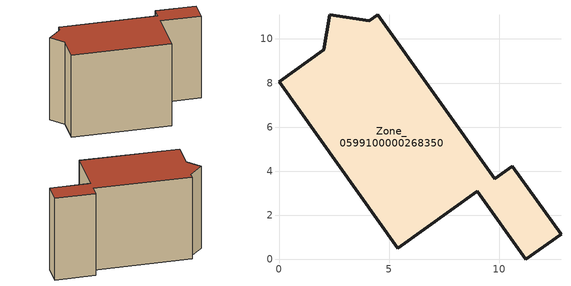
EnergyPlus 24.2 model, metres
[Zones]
Zone_0599100000268350
 floor ground (C_G): 8.98,3.09 5.38,0.52 0,8.06 2.04,9.52 2.3,11.11 4.09,10.82 4.47,11.09 9.79,3.67 10.58,4.23 12.79,1.15 11.19,0 z0
 wall outside (C_F): 5.38,0.52 8.98,3.09 11.19,0 12.79,1.15 10.58,4.23 9.79,3.67 4.47,11.09 4.09,10.82 2.3,11.11 2.04,9.52 0,8.06 5.38,0.52 z0:8.36
 roof outside (C_R): 2.3,11.11 2.04,9.52 0,8.06 5.38,0.52 8.98,3.09 11.19,0 12.79,1.15 10.58,4.23 9.79,3.67 4.47,11.09 4.09,10.82 z8.36
[BUILDING]
Pand.0599100000268350: North Axis=0; Terrain=City; Loads Convergence Tolerance Value=0.04; Temperature Convergence Tolerance Value=0.4; Solar Distribution=FullExterior; Maximum Number of Warmup Days=25; Minimum Number of Warmup Days=1
[Site:Location]
Rotterdam.The.Hague.AP_ZH_NLD Design_Conditions: Latitude=51.96; Longitude=4.45; Time Zone=1; Elevation=-4.5
[SITE:GROUNDTEMPERATURE:BUILDINGSURFACE]
18, 18, 18, 18, 18, 18, 18, 18, 18, 18, 18, 18
[MATERIAL] Thermal Absorptance=0.9; Solar Absorptance=0.7; Visible Absorptance=0.7
Name | Roughness | Thickness | Conductivity | Density | Specific Heat
G.TI.1975-1991 | MediumSmooth | 0.15 | 0.288461 | 540 | 1210
F.TI.1975-1991 | Rough | 0.3 | 0.230769 | 1920 | 840
R.TI.1975-1991 | MediumRough | 0.2 | 0.153846 | 1500 | 1000
[CONSTRUCTION]
C_G: G.TI.1975-1991
C_F: F.TI.1975-1991
C_R: R.TI.1975-1991
[ZONE]
Zone_0599100000268350: Type=1; Multiplier=1; Ceiling Height=Autocalculate; Volume=Autocalculate; Floor Area=autocalculate; Part of Total Floor Area=Yes
[ZONEINFILTRATION:DESIGNFLOWRATE]
Infil_Zone_0599100000268350: Zone or ZoneList or Space or SpaceList=Zone_0599100000268350; Schedule=AlwaysOn; Design Flow Rate Calculation Method=Flow/Area; Flow Rate per Floor Area=0.003; Constant Term Coefficient=1; Temperature Term Coefficient=0; Velocity Term Coefficient=0; Velocity Squared Term Coefficient=0
[HVACTEMPLATE:ZONE:IDEALLOADSAIRSYSTEM]
Zone_0599100000268350: Maximum Heating Supply Air Temperature=50; Minimum Cooling Supply Air Temperature=13; Maximum Heating Supply Air Humidity Ratio=0.0156; Minimum Cooling Supply Air Humidity Ratio=0.0077; Heating Limit=NoLimit; Cooling Limit=NoLimit; Dehumidification Control Type=ConstantSensibleHeatRatio; Cooling Sensible Heat Ratio=0.7; Dehumidification Setpoint=60; Humidification Control Type=None; Humidification Setpoint=30; Outdoor Air Method=None; Outdoor Air Flow Rate per Person=0.00944; Outdoor Air Flow Rate per Zone Floor Area=0; Outdoor Air Flow Rate per Zone=0; Demand Controlled Ventilation Type=None; Outdoor Air Economizer Type=NoEconomizer; Heat Recovery Type=None; Sensible Heat Recovery Effectiveness=0.7; Latent Heat Recovery Effectiveness=0.65
[ZONECONTROL:THERMOSTAT]
ThermostatControl_Zone_0599100000268350: Zone or ZoneList=Zone_0599100000268350; Control Type Schedule=DualSetpointControlType; Control 1=Thermostat_Zone_0599100000268350; Temperature Difference Between Cutout And Setpoint=0
[THERMOSTATSETPOINT:DUALSETPOINT]
Thermostat_Zone_0599100000268350: Heating Setpoint Temperature Schedule=HeatingSetpoint_Zone_0599100000268350; Cooling Setpoint Temperature Schedule=CoolingSetpoint_Zone_0599100000268350
[SCHEDULE:COMPACT]
HeatingSetpoint_Zone_0599100000268350: Through: 12/31, For: AllDays, Until: 24:00, 21
CoolingSetpoint_Zone_0599100000268350: Through: 12/31, For: AllDays, Until: 24:00, 24
DualSetpointControlType: Through: 12/31, For: AllDays, Until: 24:00, 4
AlwaysOn: Through: 12/31, For: AllDays, Until: 24:00, 1
